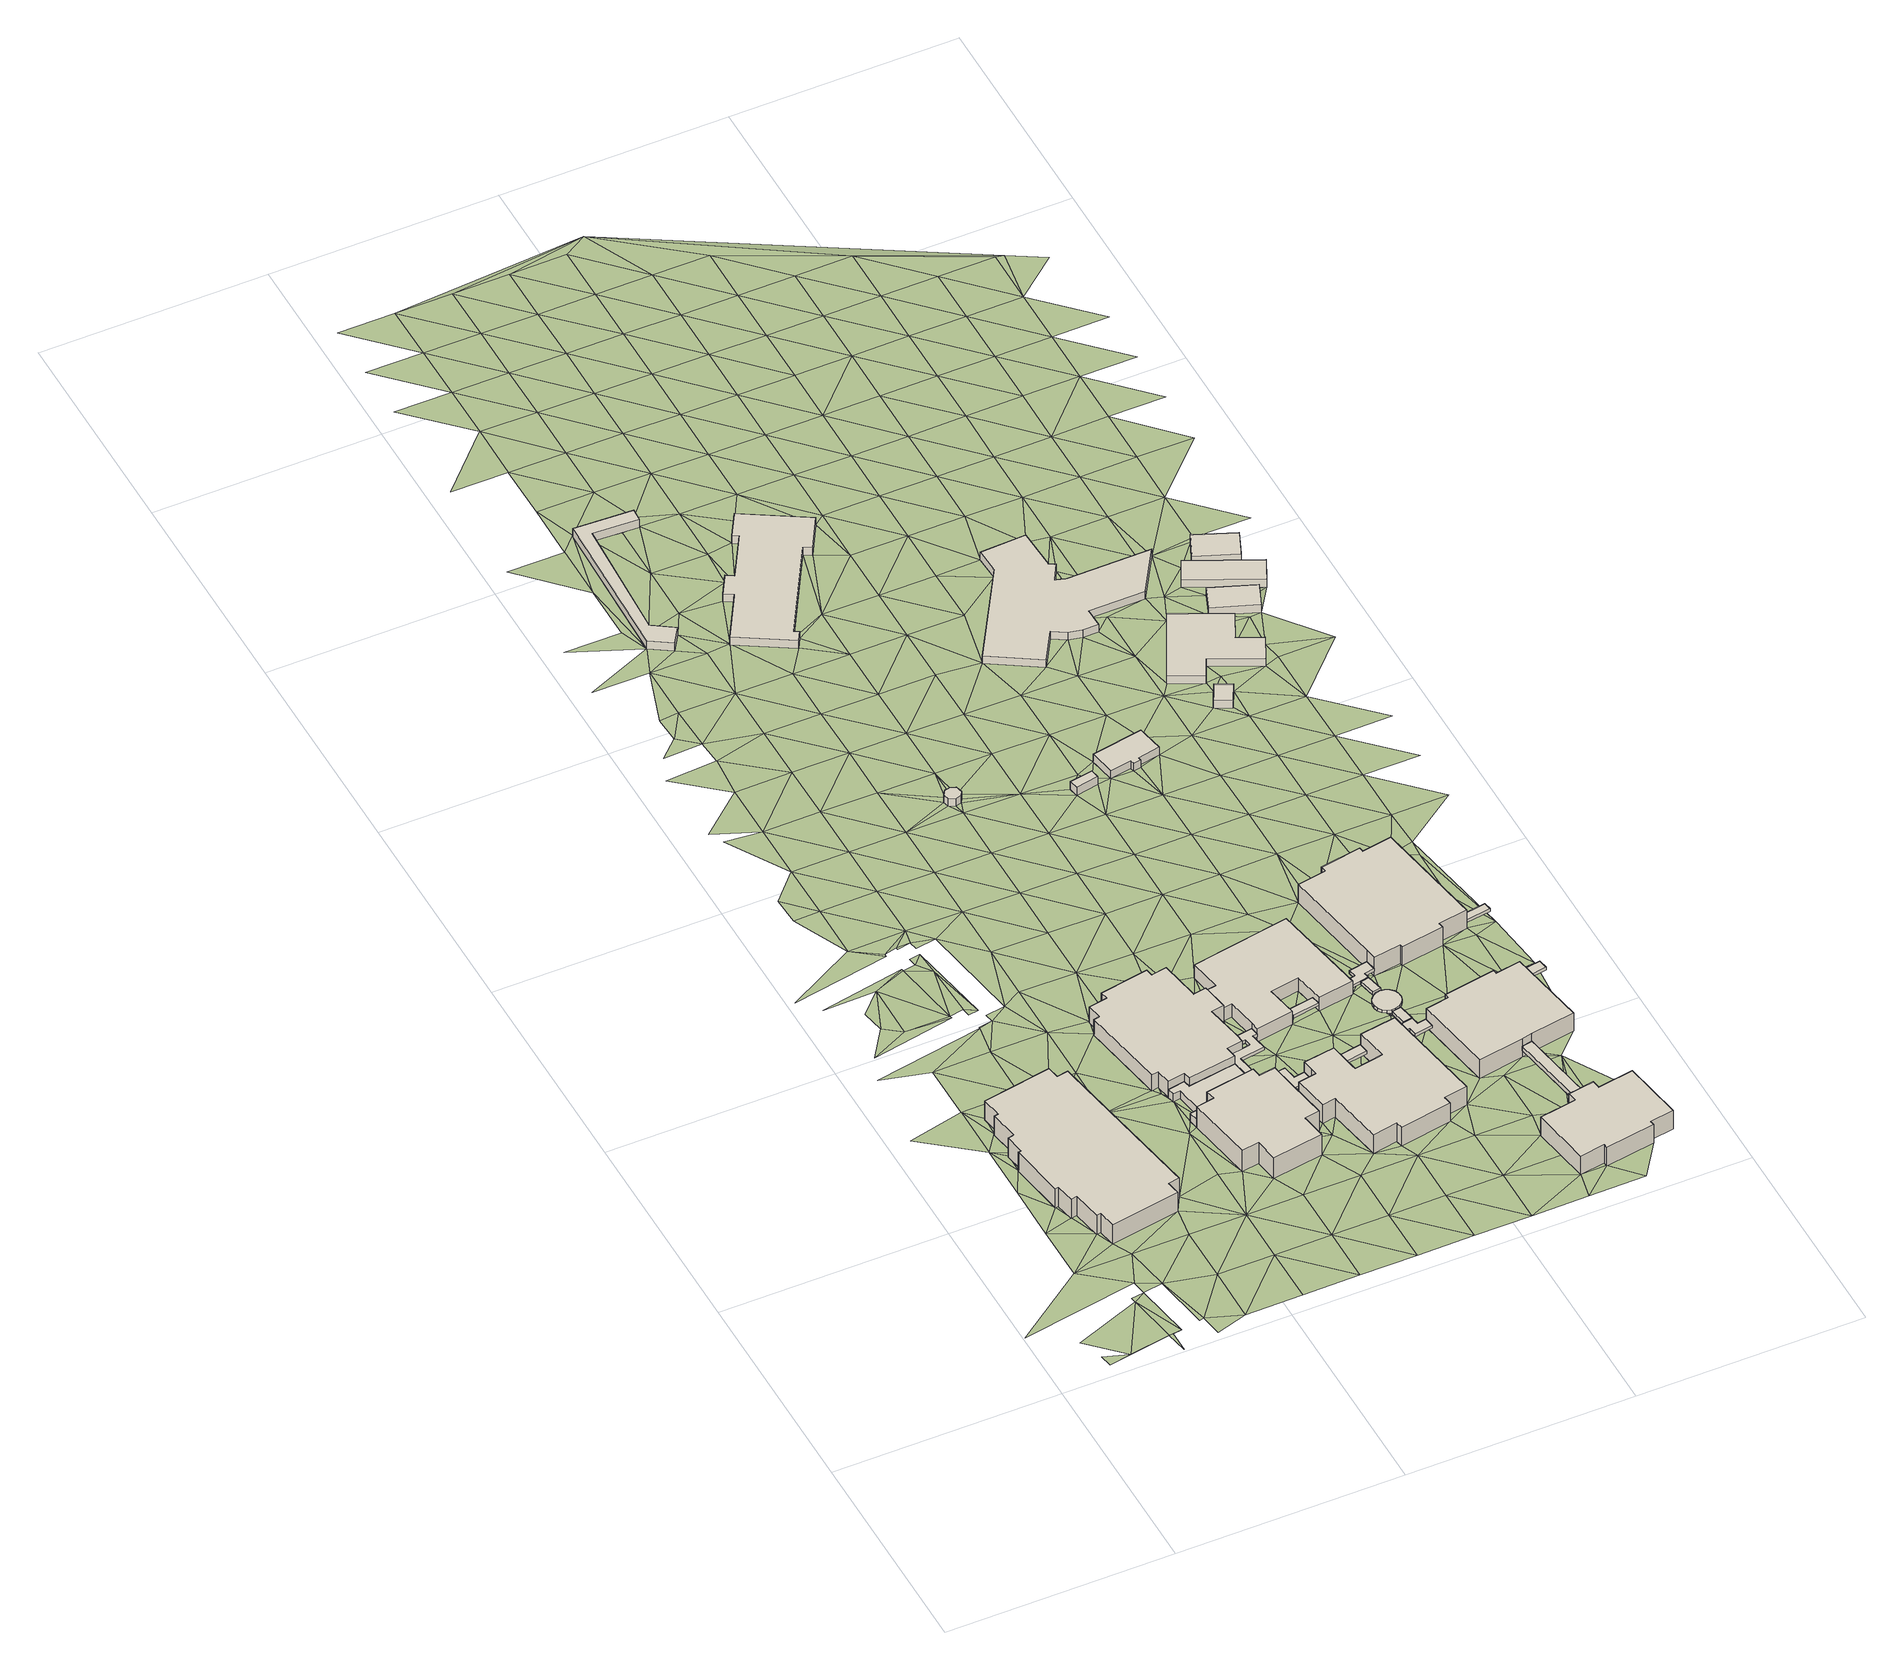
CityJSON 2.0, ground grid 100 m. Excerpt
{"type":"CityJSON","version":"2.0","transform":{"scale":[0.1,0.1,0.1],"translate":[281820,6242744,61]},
"CityObjects":{
"building1":{"type":"Building","attributes":{"osm_address":"Administration Bellville 7530 Cape Town","osm_building":"university","osm_building:levels":"3","plus_code":"4FRW3J9R+435","ground_height":62.25,"building_height":9.7,"roof_height":71.95},"geometry":[{"type":"Solid","lod":"1","boundaries":[[[[0,1,2,3]],[[1,4,5,2]],[[4,6,7,5]],[[6,8,9,7]],[[8,10,11,9]],[[10,12,13,11]],[[12,14,15,13]],[[14,16,17,15]],[[16,18,19,17]],[[18,20,21,19]],[[20,22,23,21]],[[22,24,25,23]],[[24,26,27,25]],[[26,28,29,27]],[[28,30,31,29]],[[30,32,33,31]],[[32,34,35,33]],[[34,36,37,35]],[[36,38,39,37]],[[38,0,3,39]],[[3,2,5,7,9,11,13,15,17,19,21,23,25,27,29,31,33,35,37,39]],[[38,36,34,32,30,28,26,24,22,20,18,16,14,12,10,8,6,4,1,0]]]]}]},
"building2":{"type":"Building","attributes":{"osm_address":"Auditorium Bellville 7530 Cape Town","osm_building":"university","osm_building:levels":"3.5","plus_code":"4FRW3J9R+39H","ground_height":62.15,"building_height":11.1,"roof_height":73.25},"geometry":[{"type":"Solid","lod":"1","boundaries":[[[[40,41,42,43,44,45,46,47]],[[41,48,49,50,51,52,44,43,42]],[[48,53,54,55,52,51,50,49]],[[53,56,57,58,55,54]],[[56,59,60,61,58,57]],[[59,62,63,61,60]],[[62,64,65,63]],[[64,66,67,65]],[[66,68,69,67]],[[68,70,71,69]],[[70,72,73,71]],[[72,74,75,76,77,73]],[[74,78,79,80,81,77,76,75]],[[78,40,47,46,45,81,80,79]],[[45,44,52,55,58,61,63,65,67,69,71,73,77,81]],[[78,74,72,70,68,66,64,62,59,56,53,48,41,40]]]]}]},
"building3":{"type":"Building","attributes":{"osm_building":"yes","osm_building:levels":"1","osm_layer":"1","plus_code":"4FRW3J9R+597","ground_height":62.31,"building_height":4.1,"roof_height":66.41},"geometry":[{"type":"Solid","lod":"1","boundaries":[[[[82,83,57,60]],[[83,84,54,57]],[[84,85,49,50,54]],[[85,86,87,88,50,49]],[[86,89,90,88,87]],[[89,91,92,90]],[[91,93,94,92]],[[93,95,96,94]],[[95,97,98,96]],[[97,99,100,98]],[[99,101,102,100]],[[101,82,60,102]],[[60,57,54,50,88,90,92,94,96,98,100,102]],[[101,99,97,95,93,91,89,86,85,84,83,82]]]]}]},
"building4":{"type":"Building","attributes":{"osm_address":"Major Sport Hall Bellville 7530 Cape Town","osm_building":"university","osm_building:levels":"2.5","osm_leisure":"sports_hall","osm_sport":"multi","plus_code":"4FRW3J9R+896","ground_height":62.44,"building_height":8.3,"roof_height":70.74},"geometry":[{"type":"Solid","lod":"1","boundaries":[[[[103,104,105,106,107]],[[104,108,109,105]],[[108,110,111,109]],[[110,112,113,111]],[[112,114,115,113]],[[114,116,117,115]],[[116,118,119,117]],[[118,120,121,119]],[[120,122,123,121]],[[122,124,125,123]],[[124,126,127,125]],[[126,128,94,129,127]],[[128,130,92,131,129,94]],[[130,132,90,133,131,92]],[[132,134,87,88,135,136,133,90]],[[134,137,138,139,140,136,135,88,87]],[[137,141,142,143,144,140,139,138]],[[141,145,146,147,148,144,143,142]],[[145,149,150,151,152,148,147,146]],[[149,153,154,152,151,150]],[[153,155,156,157,154]],[[155,103,107,106,157,156]],[[106,105,109,111,113,115,117,119,121,123,125,127,129,131,133,136,140,144,148,152,154,157]],[[155,153,149,145,141,137,134,132,130,128,126,124,122,120,118,116,114,112,110,108,104,103]]]]}]},
"building5":{"type":"Building","attributes":{"osm_address":"IT Centre Bellville 7530 Cape Town","osm_building":"roof","osm_building:levels":"1","osm_layer":"1","plus_code":"4FRW3J9R+5CG","ground_height":62.31,"bottom_roof_height":65.11,"roof_height":66.61},"geometry":[{"type":"Solid","lod":"1","boundaries":[[[[158,150,151,159,160]],[[150,146,147,151]],[[146,161,162,147]],[[161,163,164,162]],[[163,142,143,164]],[[142,138,139,143]],[[138,87,135,139]],[[87,49,51,135]],[[49,42,165,43,51]],[[42,47,46,43,165]],[[47,166,167,46]],[[166,168,169,167]],[[168,79,80,169]],[[79,75,76,80]],[[75,170,171,76]],[[170,172,173,171]],[[172,174,175,173]],[[174,176,177,175]],[[176,178,179,177]],[[178,180,181,179]],[[180,182,183,181]],[[182,184,185,183]],[[184,186,187,185]],[[186,158,160,159,187]],[[159,151,147,162,164,143,139,135,51,43,46,167,169,80,76,171,173,175,177,179,181,183,185,187]],[[186,184,182,180,178,176,174,172,170,75,79,168,166,47,42,49,87,138,142,163,161,146,150,158]]]]}]},
"building6":{"type":"Building","attributes":{"osm_building":"yes","osm_building:levels":"1","plus_code":"4FRW3JCR+F24","ground_height":62.58,"building_height":4.1,"roof_height":66.68},"geometry":[{"type":"Solid","lod":"1","boundaries":[[[[188,189,190,191]],[[189,192,193,190]],[[192,194,195,193]],[[194,196,197,195]],[[196,198,199,197]],[[198,200,201,199]],[[200,202,203,201]],[[202,188,191,203]],[[191,190,193,195,197,199,201,203]],[[202,200,198,196,194,192,189,188]]]]}]},
"building7":{"type":"Building","attributes":{"osm_building":"bandstand","osm_building:levels":"1","plus_code":"4FRW3J9R+V82","ground_height":62.95,"building_height":4.1,"roof_height":67.05},"geometry":[{"type":"Solid","lod":"1","boundaries":[[[[204,205,206,207]],[[205,208,209,206]],[[208,210,211,209]],[[210,212,213,211]],[[212,214,215,213]],[[214,216,217,215]],[[216,218,219,217]],[[218,204,207,219]],[[207,206,209,211,213,215,217,219]],[[218,216,214,212,210,208,205,204]]]]}]},
"building8":{"type":"Building","attributes":{"osm_address":"Student Centre Bellville Cape Town","osm_building":"university","osm_building:levels":"3","osm_building:part":"university","plus_code":"4FRW3J9R+3J6","ground_height":62.25,"building_height":9.7,"roof_height":71.95},"geometry":[{"type":"Solid","lod":"1","boundaries":[[[[220,221,222,223,171,170]],[[221,224,225,222]],[[224,226,227,225]],[[226,228,229,227]],[[228,230,231,229]],[[230,232,233,231]],[[232,234,235,233]],[[234,236,237,235]],[[236,238,239,237]],[[238,240,241,239]],[[240,242,243,241]],[[242,244,245,243]],[[244,246,247,245]],[[246,248,249,247]],[[248,250,251,249]],[[250,252,172,173,253,251]],[[252,220,170,171,223,253,173,172]],[[223,222,225,227,229,231,233,235,237,239,241,243,245,247,249,251,253]],[[252,250,248,246,244,242,240,238,236,234,232,230,228,226,224,221,220]]]]}]},
"building9":{"type":"Building","attributes":{"osm_building":"roof","osm_building:levels":"1","osm_layer":"1","plus_code":"4FRW3J9R+4JJ","ground_height":62.25,"bottom_roof_height":65.05,"roof_height":66.55},"geometry":[{"type":"Solid","lod":"1","boundaries":[[[[254,255,256,257]],[[255,258,259,256]],[[258,260,261,259]],[[260,254,257,261]],[[257,256,259,261]],[[260,258,255,254]]]]}]},
"building10":{"type":"Building","attributes":{"osm_address":"Bellville Cape Town","osm_building":"roof","osm_building:levels":"1","osm_layer":"1","plus_code":"4FRW3J9R+7H4","ground_height":62.51,"bottom_roof_height":65.31,"roof_height":66.81},"geometry":[{"type":"Solid","lod":"1","boundaries":[[[[262,263,264,265]],[[263,266,267,264]],[[266,268,269,267]],[[268,262,265,269]],[[265,264,267,269]],[[268,266,263,262]]]]}]},
"building11":{"type":"Building","attributes":{"osm_address":"Minor Sport Hall Bellville 7530 Cape Town","osm_building":"university","osm_building:levels":"2","osm_leisure":"sports_hall","osm_sport":"multi","plus_code":"4FRW3J9R+8H7","ground_height":62.51,"building_height":6.9,"roof_height":69.41},"geometry":[{"type":"Solid","lod":"1","boundaries":[[[[270,271,272,273]],[[271,274,275,276,277,272]],[[274,278,279,280,281,277,276,275]],[[278,282,283,281,280,279]],[[282,284,285,283]],[[284,286,287,285]],[[286,288,289,287]],[[288,290,291,289]],[[290,103,107,291]],[[103,155,156,107]],[[155,292,293,156]],[[292,294,295,293]],[[294,270,273,295]],[[273,272,277,281,283,285,287,289,291,107,156,293,295]],[[294,292,155,103,290,288,286,284,282,278,274,271,270]]]]}]},
"building12":{"type":"Building","attributes":{"osm_address":"Maintenance Bellville 7530 Cape Town","osm_building":"yes","osm_building:levels":"1","plus_code":"4FRW3JCR+97M","ground_height":62.21,"building_height":4.1,"roof_height":66.31},"geometry":[{"type":"Solid","lod":"1","boundaries":[[[[296,297,298,299]],[[297,300,301,298]],[[300,302,303,301]],[[302,304,305,303]],[[304,306,307,305]],[[306,308,309,307]],[[308,310,311,309]],[[310,312,313,311]],[[312,314,315,313]],[[314,316,317,315]],[[316,318,319,317]],[[318,320,321,319]],[[320,322,323,321]],[[322,296,299,323]],[[299,298,301,303,305,307,309,311,313,315,317,319,321,323]],[[322,320,318,316,314,312,310,308,306,304,302,300,297,296]]]]}]},
"building13":{"type":"Building","attributes":{"osm_building":"roof","osm_building:levels":"1","osm_layer":"1","plus_code":"4FRW3J9R+4PW","ground_height":62.48,"bottom_roof_height":65.28,"roof_height":66.78},"geometry":[{"type":"Solid","lod":"1","boundaries":[[[[324,325,326,327]],[[325,328,329,326]],[[328,330,331,329]],[[330,332,333,331]],[[332,334,335,333]],[[334,336,337,335]],[[336,338,339,337]],[[338,324,327,339]],[[327,326,329,331,333,335,337,339]],[[338,336,334,332,330,328,325,324]]]]}]},
"building14":{"type":"Building","attributes":{"osm_address":"Bellville 7530 Cape Town","osm_amenity":"toilets","osm_building":"public","osm_building:levels":"1","plus_code":"4FRW3J9R+RG3","ground_height":62.55,"building_height":4.1,"roof_height":66.65},"geometry":[{"type":"Solid","lod":"1","boundaries":[[[[340,341,342,343]],[[341,344,345,342]],[[344,346,347,345]],[[346,340,343,347]],[[343,342,345,347]],[[346,344,341,340]]]]}]},
"building15":{"type":"Building","attributes":{"osm_address":"Library Bellville 7530 Cape Town","osm_building":"roof","osm_building:levels":"1","osm_layer":"1","plus_code":"4FRW3J9R+5PG","ground_height":62.52,"bottom_roof_height":65.32,"roof_height":66.82},"geometry":[{"type":"Solid","lod":"1","boundaries":[[[[348,349,350,351]],[[349,352,353,350]],[[352,354,355,353]],[[354,348,351,355]],[[351,350,353,355]],[[354,352,349,348]]]]}]},
"building16":{"type":"Building","attributes":{"osm_building":"roof","osm_building:levels":"1","osm_historic":"memorial","osm_layer":"1","osm_memorial":"memorial","osm_name":"Dome of Remembrance","osm_note":"annual ceremony for those students and staff that have passed on.","plus_code":"4FRW3J9R+6P3","ground_height":62.52,"bottom_roof_height":65.32,"roof_height":66.82},"geometry":[{"type":"Solid","lod":"1","boundaries":[[[[356,357,358,359]],[[357,360,361,358]],[[360,362,363,361]],[[362,364,365,363]],[[364,366,367,365]],[[366,368,369,367]],[[368,370,371,369]],[[370,372,373,371]],[[372,374,375,373]],[[374,376,377,375]],[[376,378,379,377]],[[378,380,381,379]],[[380,382,383,381]],[[382,384,385,383]],[[384,386,387,385]],[[386,388,389,387]],[[388,390,391,389]],[[390,392,393,391]],[[392,356,359,393]],[[359,358,361,363,365,367,369,371,373,375,377,379,381,383,385,387,389,391,393]],[[392,390,388,386,384,382,380,378,376,374,372,370,368,366,364,362,360,357,356]]]]}]},
"building17":{"type":"Building","attributes":{"osm_address":"Library Bellville 7530 Cape Town","osm_building":"roof","osm_building:levels":"1","osm_layer":"1","plus_code":"4FRW3J9R+6PV","ground_height":62.75,"bottom_roof_height":65.55,"roof_height":67.05},"geometry":[{"type":"Solid","lod":"1","boundaries":[[[[394,395,396,397]],[[395,398,399,396]],[[398,400,401,399]],[[400,394,397,401]],[[397,396,399,401]],[[400,398,395,394]]]]}]},
"building18":{"type":"Building","attributes":{"osm_building":"roof","osm_building:levels":"1","osm_layer":"1","plus_code":"4FRW3J9R+7PF","ground_height":62.75,"bottom_roof_height":65.55,"roof_height":67.05},"geometry":[{"type":"Solid","lod":"1","boundaries":[[[[402,403,404,405]],[[403,406,407,404]],[[406,408,409,407]],[[408,410,411,409]],[[410,412,413,411]],[[412,414,415,413]],[[414,416,417,415]],[[416,402,405,417]],[[405,404,407,409,411,413,415,417]],[[416,414,412,410,408,406,403,402]]]]}]},
"building19":{"type":"Building","attributes":{"osm_address":"Post Graduate Study and Student Services Bellville 7530 Cape Town","osm_building":"university","osm_building:levels":"3","plus_code":"4FRW3J8R+RWR","ground_height":62.61,"building_height":9.7,"roof_height":72.31},"geometry":[{"type":"Solid","lod":"1","boundaries":[[[[418,419,420,421,422,423]],[[419,424,425,420]],[[424,426,427,425]],[[426,428,429,427]],[[428,430,431,429]],[[430,432,433,431]],[[432,434,435,433]],[[434,436,437,435]],[[436,438,439,437]],[[438,440,441,439]],[[440,442,443,441]],[[442,444,445,443]],[[444,446,447,448,449,445]],[[446,418,423,422,421,449,448,447]],[[421,420,425,427,429,431,433,435,437,439,441,443,445,449]],[[446,444,442,440,438,436,434,432,430,428,426,424,419,418]]]]}]},
"building20":{"type":"Building","attributes":{"osm_building":"bridge","osm_building:levels":"2","osm_building:min_level":"1","osm_layer":"1","osm_min_height":"3.3","plus_code":"4FRW3J8R+XV9","ground_height":62.81,"bottom_bridge_height":66.11,"building_height":5.6,"roof_height":68.41},"geometry":[{"type":"Solid","lod":"1","boundaries":[[[[423,447,448,422]],[[447,450,451,448]],[[450,452,453,451]],[[452,423,422,453]],[[422,448,451,453]],[[452,450,447,423]]]]}]},
"building21":{"type":"Building","attributes":{"osm_address":"Bellville 7530 Cape Town","osm_building":"yes","osm_building:levels":"1","plus_code":"4FRW3J9R+RJC","ground_height":62.49,"building_height":4.1,"roof_height":66.59},"geometry":[{"type":"Solid","lod":"1","boundaries":[[[[454,455,456,457]],[[455,458,459,456]],[[458,460,461,459]],[[460,462,463,461]],[[462,464,465,463]],[[464,466,467,465]],[[466,468,469,467]],[[468,454,457,469]],[[457,456,459,461,463,465,467,469]],[[468,466,464,462,460,458,455,454]]]]}]},
"building22":{"type":"Building","attributes":{"osm_address":"Library Bellville 7530 Cape Town","osm_building":"university","osm_building:levels":"3","plus_code":"4FRW3J9R+3VV","ground_height":62.68,"building_height":9.7,"roof_height":72.38},"geometry":[{"type":"Solid","lod":"1","boundaries":[[[[470,471,472,473,451,450]],[[471,474,475,472]],[[474,476,477,475]],[[476,478,479,477]],[[478,480,481,479]],[[480,482,483,481]],[[482,484,485,483]],[[484,486,487,485]],[[486,488,452,453,489,487]],[[488,470,450,451,473,489,453,452]],[[473,472,475,477,479,481,483,485,487,489]],[[488,486,484,482,480,478,476,474,471,470]]]]}]},
"building23":{"type":"Building","attributes":{"osm_address":"Construction Engineering Bellville 7530 Cape Town","osm_building":"university","osm_building:levels":"3","plus_code":"4FRW3J9R+9RF","ground_height":63.15,"building_height":9.7,"roof_height":72.85},"geometry":[{"type":"Solid","lod":"1","boundaries":[[[[490,491,492,493]],[[491,494,495,492]],[[494,496,497,495]],[[496,498,499,497]],[[498,500,501,499]],[[500,502,503,501]],[[502,504,505,503]],[[504,506,507,505]],[[506,508,509,507]],[[508,510,511,509]],[[510,512,513,511]],[[512,514,515,513]],[[514,490,493,515]],[[493,492,495,497,499,501,503,505,507,509,511,513,515]],[[514,512,510,508,506,504,502,500,498,496,494,491,490]]]]}]},
"building24":{"type":"Building","attributes":{"osm_address":"Library Bellville 7530 Cape Town","osm_building":"roof","osm_building:levels":"1","osm_layer":"1","plus_code":"4FRW3J9R+5X7","ground_height":62.9,"bottom_roof_height":65.7,"roof_height":67.2},"geometry":[{"type":"Solid","lod":"1","boundaries":[[[[516,517,518,519]],[[517,520,521,518]],[[520,522,523,521]],[[522,516,519,523]],[[519,518,521,523]],[[522,520,517,516]]]]}]},
"building25":{"type":"Building","attributes":{"osm_building":"roof","osm_building:levels":"1","osm_layer":"1","plus_code":"4FRW3J9R+8X2","ground_height":63.13,"bottom_roof_height":65.93,"roof_height":67.43},"geometry":[{"type":"Solid","lod":"1","boundaries":[[[[524,525,526,527]],[[525,528,529,526]],[[528,530,531,529]],[[530,524,527,531]],[[527,526,529,531]],[[530,528,525,524]]]]}]},
"building26":{"type":"Building","attributes":{"osm_address":"South African Renewable Energy Technology Centre (SARETEC) Bellville 7530 Cape Town","osm_building":"university","osm_building:levels":"1","osm_website":"https://www.saretec.org.za/","plus_code":"4FRW3JCR+4MQ","ground_height":61.95,"building_height":4.1,"roof_height":66.05},"geometry":[{"type":"Solid","lod":"1","boundaries":[[[[532,533,534,535]],[[533,536,537,534]],[[536,538,539,537]],[[538,540,541,539]],[[540,542,543,541]],[[542,544,545,543]],[[544,546,547,545]],[[546,548,549,547]],[[548,550,551,549]],[[550,552,553,551]],[[552,554,555,553]],[[554,556,557,555]],[[556,558,559,557]],[[558,560,561,559]],[[560,562,563,561]],[[562,532,535,563]],[[535,534,537,539,541,543,545,547,549,551,553,555,557,559,561,563]],[[562,560,558,556,554,552,550,548,546,544,542,540,538,536,533,532]]]]}]},
"building27":{"type":"Building","attributes":{"osm_building":"garage","osm_building:levels":"1","plus_code":"4FRW3J9R+VR7","ground_height":62.35,"building_height":4.1,"roof_height":66.45},"geometry":[{"type":"Solid","lod":"1","boundaries":[[[[564,565,566,567]],[[565,568,569,566]],[[568,570,571,569]],[[570,564,567,571]],[[567,566,569,571]],[[570,568,565,564]]]]}]},
"building28":{"type":"Building","attributes":{"osm_address":"Bellville 7530 Cape Town","osm_building":"greenhouse","osm_building:levels":"1","plus_code":"4FRW3J9R+XVJ","ground_height":62.22,"building_height":4.1,"roof_height":66.32},"geometry":[{"type":"Solid","lod":"1","boundaries":[[[[572,573,574,575]],[[573,576,577,574]],[[576,578,579,577]],[[578,580,581,579]],[[580,582,583,581]],[[582,584,585,583]],[[584,586,587,585]],[[586,572,575,587]],[[575,574,577,579,581,583,585,587]],[[586,584,582,580,578,576,573,572]]]]}]},
"building29":{"type":"Building","attributes":{"osm_address":"Bellville 7530 Cape Town","osm_building":"greenhouse","osm_building:levels":"1","plus_code":"4FRW3JCR+2WQ","ground_height":62.2,"building_height":4.1,"roof_height":66.3},"geometry":[{"type":"Solid","lod":"1","boundaries":[[[[588,589,590,591]],[[589,592,593,590]],[[592,594,595,593]],[[594,588,591,595]],[[591,590,593,595]],[[594,592,589,588]]]]}]},
"building30":{"type":"Building","attributes":{"osm_address":"Bellville 7530 Cape Town","osm_building":"greenhouse","osm_building:levels":"1","plus_code":"4FRW3JCR+3XJ","ground_height":62.15,"building_height":4.1,"roof_height":66.25},"geometry":[{"type":"Solid","lod":"1","boundaries":[[[[596,597,598,599]],[[597,600,601,598]],[[600,602,603,601]],[[602,596,599,603]],[[599,598,601,603]],[[602,600,597,596]]]]}]},
"building31":{"type":"Building","attributes":{"osm_address":"Bellville 7530 Cape Town","osm_building":"greenhouse","osm_building:levels":"1","plus_code":"4FRW3JCR+4XP","ground_height":62.24,"building_height":4.1,"roof_height":66.34},"geometry":[{"type":"Solid","lod":"1","boundaries":[[[[604,605,606,607]],[[605,608,609,606]],[[608,610,611,609]],[[610,604,607,611]],[[607,606,609,611]],[[610,608,605,604]]]]}]},
"terrain1":{"type":"TINRelief","geometry":[{"type":"CompositeSurface","lod":"1","boundaries":[[[612,613,614]],[[615,612,614]],[[616,612,617]],[[618,619,620]],[[617,612,615]],[[621,622,615]],[[615,622,623]],[[623,617,615]],[[624,617,625]],[[626,618,627]],[[617,623,625]],[[620,628,618]],[[626,629,630]],[[36,627,618]],[[618,628,36]],[[626,631,629]],[[632,620,633]],[[631,626,627]],[[634,635,636]],[[637,630,629]],[[632,628,620]],[[637,635,630]],[[638,639,632]],[[631,640,629]],[[627,641,631]],[[627,36,642]],[[643,635,637]],[[639,644,645]],[[637,646,643]],[[635,643,647]],[[635,647,648]],[[635,648,636]],[[632,639,649]],[[648,650,636]],[[628,632,651]],[[645,649,639]],[[648,652,650]],[[36,628,653]],[[654,655,656]],[[649,651,632]],[[636,650,657]],[[657,658,636]],[[658,659,660]],[[653,628,651]],[[661,656,662]],[[654,663,655]],[[662,656,655]],[[649,645,664]],[[662,665,666]],[[667,668,669]],[[670,658,657]],[[650,671,657]],[[664,645,672]],[[673,662,655]],[[674,651,649]],[[658,670,659]],[[673,655,663]],[[675,676,653]],[[651,674,653]],[[677,678,679]],[[677,679,667]],[[670,657,671]],[[649,664,674]],[[680,662,673]],[[662,680,665]],[[653,674,675]],[[667,669,681]],[[677,682,678]],[[683,684,671]],[[684,675,685]],[[686,659,670]],[[687,680,673]],[[672,688,664]],[[677,667,689]],[[659,686,690]],[[691,687,673]],[[667,681,689]],[[671,692,670]],[[693,691,694]],[[695,671,684]],[[696,675,674]],[[680,687,697]],[[695,684,685]],[[685,675,698]],[[687,691,693]],[[682,699,700]],[[686,670,692]],[[697,701,702]],[[681,703,689]],[[697,687,701]],[[704,703,705]],[[687,693,701]],[[696,698,675]],[[692,671,695]],[[664,706,674]],[[707,682,677]],[[708,709,686]],[[710,711,699]],[[689,703,704]],[[706,664,688]],[[689,707,677]],[[686,692,708]],[[674,62,696]],[[695,685,712]],[[713,704,714]],[[682,715,699]],[[704,713,689]],[[716,685,698]],[[710,717,718]],[[698,696,62]],[[719,62,674]],[[720,712,685]],[[706,721,674]],[[708,692,722]],[[720,685,716]],[[715,682,707]],[[692,695,723]],[[674,721,719]],[[698,62,82]],[[724,725,726]],[[695,712,723]],[[708,727,713]],[[101,698,82]],[[708,722,727]],[[716,698,101]],[[689,713,728]],[[706,688,729]],[[722,692,730]],[[719,731,62]],[[728,707,689]],[[699,732,710]],[[733,699,715]],[[734,712,720]],[[723,730,692]],[[99,716,101]],[[720,716,735]],[[734,720,735]],[[736,737,724]],[[99,738,716]],[[724,726,736]],[[732,717,710]],[[727,728,713]],[[732,699,733]],[[730,723,739]],[[740,715,707]],[[737,736,741]],[[706,742,721]],[[722,743,727]],[[719,721,744]],[[729,745,706]],[[730,743,722]],[[707,728,740]],[[746,726,717]],[[747,748,741]],[[749,750,730]],[[751,730,750]],[[733,715,752]],[[706,745,742]],[[717,732,746]],[[736,726,753]],[[747,754,755]],[[743,730,751]],[[750,749,751]],[[728,727,756]],[[752,715,740]],[[721,742,744]],[[741,736,753]],[[743,756,727]],[[726,746,753]],[[757,745,729]],[[758,740,728]],[[733,759,732]],[[747,741,760]],[[752,761,733]],[[762,754,747]],[[743,751,763]],[[756,758,728]],[[764,765,762]],[[766,744,767]],[[732,759,746]],[[741,768,760]],[[759,733,761]],[[768,741,753]],[[230,744,742]],[[769,766,767]],[[752,740,770]],[[85,771,772]],[[773,85,772]],[[767,744,230]],[[742,745,774]],[[762,747,775]],[[757,776,745]],[[773,141,777]],[[758,770,740]],[[767,778,769]],[[769,779,780]],[[781,756,743]],[[778,779,769]],[[753,746,782]],[[743,763,783]],[[760,768,196]],[[780,784,785]],[[208,761,752]],[[778,767,786]],[[775,764,762]],[[780,779,784]],[[745,776,774]],[[773,772,787]],[[788,196,789]],[[230,786,767]],[[759,782,746]],[[230,742,774]],[[141,773,787]],[[790,772,785]],[[756,781,758]],[[791,763,792]],[[768,753,793]],[[743,783,781]],[[770,794,752]],[[785,784,790]],[[784,779,795]],[[796,141,270]],[[270,797,796]],[[752,210,208]],[[768,793,196]],[[798,799,797]],[[764,775,800]],[[752,794,210]],[[783,763,791]],[[801,788,789]],[[772,790,787]],[[802,784,795]],[[803,788,801]],[[793,789,196]],[[759,761,804]],[[790,784,802]],[[805,798,797]],[[787,270,141]],[[761,208,205]],[[797,270,805]],[[782,806,753]],[[753,806,793]],[[807,808,809]],[[810,230,811]],[[230,774,811]],[[812,776,757]],[[813,770,758]],[[814,815,791]],[[205,804,761]],[[814,816,815]],[[805,817,798]],[[813,758,781]],[[210,794,212]],[[816,818,815]],[[782,759,819]],[[787,790,820]],[[212,794,214]],[[821,800,775]],[[793,822,789]],[[783,791,823]],[[824,270,787]],[[825,774,776]],[[826,794,770]],[[821,809,800]],[[801,827,803]],[[804,205,204]],[[804,819,759]],[[828,829,807]],[[204,218,804]],[[823,791,815]],[[812,825,776]],[[801,789,830]],[[813,826,770]],[[806,831,793]],[[832,811,774]],[[781,783,833]],[[834,806,782]],[[835,803,827]],[[793,836,822]],[[794,837,214]],[[820,838,787]],[[822,830,789]],[[827,801,835]],[[821,775,839]],[[840,820,841]],[[809,842,807]],[[216,214,837]],[[787,838,824]],[[819,834,782]],[[218,216,837]],[[843,828,844]],[[833,813,781]],[[774,825,845]],[[783,823,833]],[[826,837,794]],[[821,842,809]],[[841,846,840]],[[804,218,847]],[[845,832,774]],[[801,848,835]],[[840,849,820]],[[801,830,848]],[[831,806,850]],[[819,804,847]],[[851,828,807]],[[820,849,838]],[[834,850,806]],[[852,844,853]],[[824,854,855]],[[840,846,849]],[[813,856,826]],[[847,218,837]],[[838,857,824]],[[851,807,842]],[[812,428,825]],[[850,858,831]],[[854,824,857]],[[813,833,856]],[[823,815,859]],[[860,839,835]],[[830,861,848]],[[844,828,862]],[[863,858,864]],[[821,839,865]],[[860,835,848]],[[866,832,867]],[[845,867,832]],[[346,837,826]],[[428,812,868]],[[834,819,869]],[[842,821,865]],[[870,845,825]],[[871,838,849]],[[847,872,819]],[[862,828,851]],[[850,864,858]],[[861,873,848]],[[823,874,833]],[[856,875,826]],[[876,857,838]],[[865,839,860]],[[877,825,428]],[[878,853,844]],[[346,826,875]],[[848,873,860]],[[819,872,869]],[[825,877,870]],[[873,861,879]],[[880,850,834]],[[837,346,344]],[[851,842,881]],[[845,882,867]],[[838,871,883]],[[878,844,862]],[[863,864,884]],[[838,883,876]],[[874,823,859]],[[885,856,833]],[[886,871,867]],[[837,887,847]],[[837,344,888]],[[865,881,842]],[[845,870,882]],[[850,880,864]],[[886,867,889]],[[860,873,890]],[[885,833,874]],[[834,869,880]],[[428,870,877]],[[868,891,428]],[[887,872,847]],[[851,892,862]],[[837,888,887]],[[484,871,886]],[[893,853,878]],[[340,346,875]],[[856,894,875]],[[895,865,860]],[[889,867,896]],[[881,892,851]],[[896,867,882]],[[883,871,484]],[[886,889,484]],[[890,895,860]],[[897,428,891]],[[888,344,341]],[[868,898,891]],[[894,856,885]],[[859,876,899]],[[491,876,883]],[[900,884,864]],[[340,875,455]],[[878,862,901]],[[902,869,872]],[[864,880,903]],[[904,882,870]],[[491,899,876]],[[874,859,905]],[[906,881,865]],[[885,874,905]],[[872,887,907]],[[454,888,341]],[[490,859,899]],[[340,455,341]],[[892,901,862]],[[883,484,908]],[[864,909,900]],[[887,888,454]],[[910,904,870]],[[875,911,455]],[[904,896,882]],[[869,902,880]],[[875,894,911]],[[864,903,909]],[[895,906,865]],[[455,454,341]],[[899,491,490]],[[872,907,902]],[[490,905,859]],[[883,912,491]],[[896,913,889]],[[893,878,914]],[[895,890,322]],[[484,915,908]],[[916,892,881]],[[917,883,908]],[[901,914,878]],[[918,891,898]],[[885,919,894]],[[912,883,917]],[[906,916,881]],[[460,455,911]],[[905,919,885]],[[455,460,458]],[[920,903,880]],[[491,912,921]],[[887,454,922]],[[900,909,322]],[[904,923,896]],[[920,880,902]],[[924,853,893]],[[922,907,887]],[[901,892,925]],[[911,462,460]],[[914,926,893]],[[896,923,913]],[[904,927,923]],[[928,895,322]],[[929,927,930]],[[905,931,919]],[[894,932,911]],[[931,905,933]],[[906,895,934]],[[935,902,907]],[[916,925,892]],[[929,930,936]],[[909,928,322]],[[911,466,462]],[[894,919,932]],[[923,927,929]],[[928,934,895]],[[919,931,937]],[[917,908,938]],[[937,931,933]],[[468,922,454]],[[466,464,462]],[[923,939,913]],[[909,903,940]],[[941,914,901]],[[920,942,903]],[[917,943,912]],[[916,906,944]],[[945,907,922]],[[946,936,947]],[[925,941,901]],[[945,935,907]],[[929,936,946]],[[911,948,466]],[[909,940,928]],[[911,932,948]],[[903,942,940]],[[906,934,944]],[[946,923,929]],[[920,902,533]],[[949,926,914]],[[943,917,938]],[[939,923,950]],[[924,893,926]],[[937,951,919]],[[925,916,952]],[[941,949,914]],[[951,932,919]],[[953,934,928]],[[468,466,954]],[[952,916,944]],[[942,920,533]],[[922,468,955]],[[956,957,938]],[[954,466,948]],[[928,940,953]],[[958,935,945]],[[943,938,957]],[[959,951,937]],[[955,945,922]],[[925,960,941]],[[961,935,958]],[[949,962,926]],[[956,963,957]],[[964,943,965]],[[948,932,966]],[[944,934,967]],[[532,940,942]],[[960,925,952]],[[954,955,468]],[[943,957,968]],[[951,966,932]],[[934,953,967]],[[945,969,958]],[[532,942,533]],[[968,965,943]],[[949,941,970]],[[962,924,926]],[[971,959,972]],[[950,973,963]],[[957,963,973]],[[954,948,974]],[[975,952,944]],[[971,951,959]],[[969,945,976]],[[976,945,955]],[[957,973,968]],[[970,941,960]],[[940,977,953]],[[974,948,966]],[[944,967,975]],[[977,940,532]],[[954,978,955]],[[968,979,965]],[[962,949,980]],[[971,965,981]],[[973,979,968]],[[965,979,981]],[[982,960,952]],[[969,976,983]],[[984,976,955]],[[949,970,980]],[[985,966,951]],[[967,953,986]],[[951,971,985]],[[987,954,974]],[[954,987,978]],[[971,981,988]],[[975,982,952]],[[962,980,924]],[[955,989,984]],[[979,988,981]],[[565,955,978]],[[986,953,977]],[[976,990,983]],[[991,983,990]],[[971,988,992]],[[977,532,562]],[[970,960,993]],[[565,989,955]],[[992,988,979]],[[971,992,985]],[[994,974,966]],[[967,995,975]],[[982,993,960]],[[996,978,987]],[[976,984,573]],[[997,998,999]],[[966,985,994]],[[967,986,995]],[[990,976,573]],[[999,1000,997]],[[996,987,564]],[[1001,980,970]],[[991,990,1002]],[[989,565,1003]],[[987,974,1004]],[[1005,997,1006]],[[564,1003,565]],[[993,1001,970]],[[924,980,1007]],[[1005,1006,562]],[[1008,989,1003]],[[977,1009,986]],[[997,1000,1006]],[[977,562,1009]],[[982,975,1010]],[[1004,974,994]],[[975,995,1011]],[[990,573,1002]],[[985,992,1012]],[[987,1013,564]],[[982,1010,993]],[[562,1006,1009]],[[975,1011,1010]],[[1001,1007,980]],[[1014,1003,564]],[[999,1015,1000]],[[985,1012,994]],[[1003,1014,1008]],[[995,986,1016]],[[1004,1013,987]],[[1000,1017,1006]],[[1009,1016,986]],[[1002,573,1018]],[[1013,1014,564]],[[1019,1001,993]],[[994,1020,1004]],[[995,1021,1011]],[[1018,573,1022]],[[1019,993,1010]],[[1023,1009,1006]],[[1000,1015,1017]],[[995,1016,1021]],[[1015,1002,1018]],[[573,572,1022]],[[1024,1007,1001]],[[1023,1006,1017]],[[1007,1025,924]],[[1026,1014,1013]],[[1027,1013,1004]],[[1011,1028,1010]],[[588,1018,1022]],[[1019,1024,1001]],[[1029,1018,588]],[[1014,1026,1030]],[[1016,1009,1031]],[[1032,1018,1029]],[[1011,1021,1028]],[[1018,1032,1015]],[[1033,586,1030]],[[572,586,1033]],[[1022,572,1033]],[[1031,1009,1023]],[[1015,1023,1017]],[[1010,1034,1019]],[[1035,1022,1033]],[[1036,1026,1013]],[[1037,1021,1016]],[[1034,1010,1028]],[[1035,1033,1030]],[[1036,1030,1026]],[[600,1029,588]],[[1037,1016,1031]],[[1015,1032,1038]],[[1024,1025,1007]],[[1039,1024,1019]],[[605,1038,1032]],[[1023,1015,1040]],[[1035,1030,1036]],[[1028,1021,1041]],[[1019,1034,1039]],[[1015,1038,1042]],[[1032,608,605]],[[1040,1031,1023]],[[588,1043,600]],[[1041,1021,1037]],[[1015,1042,1040]],[[600,1043,1035]],[[1044,1034,1028]],[[1024,1039,1025]],[[602,608,1032]],[[1045,1037,1031]],[[1025,1046,924]],[[1044,1028,1041]],[[1038,610,1042]],[[1040,1045,1031]],[[1039,1034,1047]],[[1047,1034,1044]],[[1048,1040,1042]],[[1041,1037,1049]],[[1045,1050,1037]],[[1051,1025,1039]],[[1041,1049,1044]],[[1037,1050,1049]],[[1051,1039,1047]],[[1052,1045,1040]],[[1053,1047,1044]],[[1045,1052,1050]],[[1053,1044,1049]],[[1051,1054,1025]],[[1055,1051,1047]],[[1050,1056,1049]],[[1053,1055,1047]],[[1054,1046,1025]],[[1049,1057,1053]],[[1055,1054,1051]],[[1053,1058,1055]],[[1055,1046,1054]],[[1046,1055,1059]]]}]}
},
"vertices":[
[845,772,7],[895,781,7],[895,781,110],[845,772,110],[770,1512,7],[770,1512,110],[721,1504,7],[721,1504,110],[711,1558,7],[711,1558,110],[407,1505,7],[407,1505,110],[422,1416,7],[422,1416,110],[402,1413,7],[402,1413,110],[424,1284,7],[424,1284,110],[397,1278,7],[397,1278,110],[411,1191,7],[411,1191,110],[397,1189,7],[397,1189,110],[436,941,7],[436,941,110],[449,943,7],[449,943,110],[464,860,7],[464,860,110],[491,865,7],[491,865,110],[513,735,7],[513,735,110],[533,738,7],[533,738,110],[547,660,7],[547,660,110],[855,713,7],[855,713,110],
[1498,1162,9],[1425,1151,9],[1425,1151,41],[1425,1151,56],[1425,1151,122],[1498,1162,122],[1498,1162,56],[1498,1162,41],[1418,1193,9],[1418,1193,41],[1418,1193,54],[1418,1193,56],[1418,1193,122],[1200,1157,9],[1200,1157,54],[1200,1157,122],[1208,1114,9],[1208,1114,54],[1208,1114,122],[1127,1100,9],[1127,1100,54],[1127,1100,122],[1178,800,9],[1178,800,122],[1255,812,9],[1255,812,122],[1271,710,9],[1271,710,122],[1496,746,9],[1496,746,122],[1478,856,9],[1478,856,122],[1545,867,9],[1545,867,122],[1509,1082,9],[1509,1082,41],[1509,1082,56],[1509,1082,122],[1502,1127,9],[1502,1127,41],[1502,1127,56],[1502,1127,122],
[1127,1100,11],[1208,1114,11],[1200,1157,11],[1418,1193,11],[1398,1314,11],[1398,1314,41],[1398,1314,54],[1183,1280,11],[1183,1280,54],[1178,1312,11],[1178,1312,54],[1102,1299,11],[1102,1299,54],[1108,1267,11],[1108,1267,54],[1140,1272,11],[1140,1272,54],[1161,1148,11],[1161,1148,54],[1120,1141,11],[1120,1141,54],
[1465,1706,12],[1408,1696,12],[1408,1696,97],[1465,1706,97],[1465,1706,84],[1377,1877,12],[1377,1877,97],[1308,1865,12],[1308,1865,97],[1302,1897,12],[1302,1897,97],[1088,1860,12],[1088,1860,97],[1094,1825,12],[1094,1825,97],[1010,1811,12],[1010,1811,97],[1021,1744,12],[1021,1744,97],[996,1739,12],[996,1739,97],[1060,1360,12],[1060,1360,97],[1091,1365,12],[1091,1365,97],[1102,1299,12],[1102,1299,97],[1178,1312,12],[1178,1312,97],[1183,1280,12],[1183,1280,97],[1398,1314,12],[1398,1314,56],[1398,1314,97],[1390,1365,12],[1390,1365,41],[1390,1365,56],[1390,1365,97],[1461,1376,12],[1461,1376,41],[1461,1376,56],[1461,1376,97],[1457,1408,12],[1457,1408,41],[1457,1408,56],[1457,1408,97],[1451,1446,12],[1451,1446,41],[1451,1446,56],[1451,1446,97],[1427,1576,12],[1427,1576,97],[1485,1586,12],[1485,1586,84],[1485,1586,97],
[1544,1461,41],[1544,1461,56],[1544,1461,54],[1492,1413,41],[1492,1413,56],[1497,1382,41],[1497,1382,56],[1425,1151,54],[1529,1167,41],[1529,1167,56],[1535,1132,41],[1535,1132,56],[1627,1101,41],[1627,1101,56],[1619,1151,41],[1619,1151,56],[1572,1143,41],[1572,1143,56],[1562,1205,41],[1562,1205,56],[1452,1188,41],[1452,1188,56],[1430,1328,41],[1430,1328,56],[1541,1346,41],[1541,1346,56],[1529,1420,41],[1529,1420,56],[1550,1423,41],[1550,1423,56],
[667,5132,14],[408,5145,14],[408,5145,57],[667,5132,57],[389,4450,14],[389,4450,57],[482,4392,14],[482,4392,57],[530,4467,14],[530,4467,57],[436,4528,14],[436,4528,57],[463,5085,14],[463,5085,57],[664,5075,14],[664,5075,57],
[1085,3190,20],[1059,3185,20],[1059,3185,60],[1085,3190,60],[1044,3162,20],[1044,3162,60],[1050,3135,20],[1050,3135,60],[1076,3122,20],[1076,3122,60],[1103,3129,20],[1103,3129,60],[1115,3149,20],[1115,3149,60],[1108,3180,20],[1108,3180,60],
[1627,1101,9],[1632,1073,9],[1632,1073,110],[1627,1101,110],[1550,1059,9],[1550,1059,110],[1578,904,9],[1578,904,110],[1638,915,9],[1638,915,110],[1683,665,9],[1683,665,110],[1793,685,9],[1793,685,110],[1799,653,9],[1799,653,110],[2028,694,9],[2028,694,110],[2022,730,9],[2022,730,110],[2127,748,9],[2127,748,110],[2046,1219,9],[2046,1219,110],[1887,1195,9],[1887,1195,110],[1911,1054,9],[1911,1054,110],[1781,1031,9],[1781,1031,110],[1758,1172,9],[1758,1172,110],[1619,1151,9],[1619,1151,110],
[1762,1173,40],[1770,1129,40],[1770,1129,55],[1762,1173,55],[1890,1149,40],[1890,1149,55],[1883,1194,40],[1883,1194,55],
[1712,1490,43],[1719,1452,43],[1719,1452,58],[1712,1490,58],[1840,1472,43],[1840,1472,58],[1833,1511,43],[1833,1511,58],
[1550,1423,12],[1716,1451,12],[1716,1451,84],[1550,1423,84],[1691,1587,12],[1691,1587,41],[1691,1587,56],[1691,1587,84],[1820,1609,12],[1820,1609,41],[1820,1609,56],[1820,1609,84],[1844,1473,12],[1844,1473,84],[2001,1500,12],[2001,1500,84],[1924,1930,12],[1924,1930,84],[1487,1854,12],[1487,1854,84],[1511,1712,12],[1511,1712,84],[1522,1593,12],[1522,1593,84],[1544,1461,12],[1544,1461,84],
[1013,4947,11],[948,4838,11],[948,4838,53],[1013,4947,53],[973,4824,11],[973,4824,53],[860,4633,11],[860,4633,53],[827,4652,11],[827,4652,53],[773,4561,11],[773,4561,53],[812,4538,11],[812,4538,53],[690,4331,11],[690,4331,53],[923,4195,11],[923,4195,53],[949,4240,11],[949,4240,53],[928,4252,11],[928,4252,53],[1167,4658,11],[1167,4658,53],[1201,4639,11],[1201,4639,53],[1288,4786,11],[1288,4786,53],
[2049,1220,43],[2056,1179,43],[2056,1179,58],[2049,1220,58],[2094,1186,43],[2094,1186,58],[2101,1148,43],[2101,1148,58],[2182,1163,43],[2182,1163,58],[2174,1207,43],[2174,1207,58],[2136,1200,43],[2136,1200,58],[2129,1235,43],[2129,1235,58],
[1630,2992,15],[1623,3032,15],[1623,3032,57],[1630,2992,57],[1521,3015,15],[1521,3015,57],[1528,2974,15],[1528,2974,57],
[2130,1237,43],[2117,1310,43],[2117,1310,58],[2130,1237,58],[2076,1303,43],[2076,1303,58],[2089,1230,43],[2089,1230,58],
[2146,1366,43],[2144,1385,43],[2144,1385,58],[2146,1366,58],[2136,1403,43],[2136,1403,58],[2122,1417,43],[2122,1417,58],[2105,1426,43],[2105,1426,58],[2085,1429,43],[2085,1429,58],[2066,1425,43],[2066,1425,58],[2049,1415,43],[2049,1415,58],[2036,1400,43],[2036,1400,58],[2029,1382,43],[2029,1382,58],[2028,1363,43],[2028,1363,58],[2033,1345,43],[2033,1345,58],[2044,1329,43],[2044,1329,58],[2060,1317,43],[2060,1317,58],[2078,1311,43],[2078,1311,58],[2095,1312,43],[2095,1312,58],[2116,1319,43],[2116,1319,58],[2131,1331,43],[2131,1331,58],[2141,1347,43],[2141,1347,58],
[2040,1505,45],[2055,1431,45],[2055,1431,60],[2040,1505,60],[2093,1439,45],[2093,1439,60],[2077,1513,45],[2077,1513,60],
[1996,1538,45],[2003,1500,45],[2003,1500,60],[1996,1538,60],[2077,1516,45],[2077,1516,60],[2073,1539,45],[2073,1539,60],[2118,1547,45],[2118,1547,60],[2110,1596,45],[2110,1596,60],[2027,1580,45],[2027,1580,60],[2033,1545,45],[2033,1545,60],
[2497,539,13],[2465,534,13],[2465,534,113],[2497,539,113],[2497,539,74],[2497,539,51],[2472,492,13],[2472,492,113],[2308,465,13],[2308,465,113],[2352,198,13],[2352,198,113],[2462,216,13],[2462,216,113],[2465,198,13],[2465,198,113],[2685,233,13],[2685,233,113],[2682,253,13],[2682,253,113],[2788,270,13],[2788,270,113],[2744,541,13],[2744,541,113],[2586,516,13],[2586,516,113],[2580,552,13],[2580,552,113],[2543,546,13],[2543,546,51],[2543,546,74],[2543,546,113],
[2484,898,51],[2484,898,74],[2437,889,51],[2437,889,74],
[1669,3114,15],[1689,2999,15],[1689,2999,56],[1669,3114,56],[1784,3016,15],[1784,3016,56],[1788,2997,15],[1788,2997,56],[1821,3003,15],[1821,3003,56],[1819,3018,15],[1819,3018,56],[1918,3035,15],[1918,3035,56],[1896,3154,15],[1896,3154,56],
[2484,898,15],[2681,931,15],[2681,931,114],[2484,898,114],[2620,1284,15],[2620,1284,114],[2509,1265,15],[2509,1265,114],[2506,1283,15],[2506,1283,114],[2278,1244,15],[2278,1244,114],[2282,1225,15],[2282,1225,114],[2177,1207,15],[2177,1207,114],[2236,855,15],[2236,855,114],[2437,889,15],[2437,889,114],
[2112,1596,18],[2120,1548,18],[2120,1548,118],[2112,1596,118],[2241,1568,18],[2241,1568,118],[2243,1554,18],[2243,1554,118],[2435,1586,18],[2435,1586,118],[2431,1608,18],[2431,1608,118],[2560,1630,18],[2560,1630,118],[2475,2127,18],[2475,2127,118],[2344,2105,18],[2344,2105,118],[2340,2126,18],[2340,2126,118],[2159,2095,18],[2159,2095,118],[2163,2070,18],[2163,2070,118],[2035,2049,18],[2035,2049,118],
[2623,1285,47],[2630,1242,47],[2630,1242,62],[2623,1285,62],[2722,1257,47],[2722,1257,62],[2715,1299,47],[2715,1299,62],
[2557,1664,49],[2562,1630,49],[2562,1630,64],[2557,1664,64],[2670,1646,49],[2670,1646,64],[2665,1681,49],[2665,1681,64],
[1777,4331,9],[1782,4218,9],[1782,4218,50],[1777,4331,50],[1527,3804,9],[1527,3804,50],[1742,3674,9],[1742,3674,50],[1826,3811,9],[1826,3811,50],[1884,3776,9],[1884,3776,50],[1943,3762,9],[1943,3762,50],[2012,3763,9],[2012,3763,50],[2011,3847,9],[2011,3847,50],[2257,3849,9],[2257,3849,50],[2386,4052,9],[2386,4052,50],[2014,4050,9],[2014,4050,50],[1970,4064,9],[1970,4064,50],[2014,4139,9],[2014,4139,50],[1987,4156,9],[1987,4156,50],[1979,4340,9],[1979,4340,50],
[2334,3226,14],[2264,3260,14],[2264,3260,55],[2334,3226,55],[2223,3178,14],[2223,3178,55],[2293,3144,14],[2293,3144,55],
[2515,3582,12],[2275,3698,12],[2275,3698,53],[2515,3582,53],[2122,3384,12],[2122,3384,53],[2260,3317,12],[2260,3317,53],[2302,3402,12],[2302,3402,53],[2510,3301,12],[2510,3301,53],[2563,3410,12],[2563,3410,53],[2456,3461,12],[2456,3461,53],
[2478,3761,11],[2437,3654,11],[2437,3654,53],[2478,3761,53],[2629,3580,11],[2629,3580,53],[2671,3686,11],[2671,3686,53],
[2458,3942,10],[2411,3844,10],[2411,3844,52],[2458,3942,52],[2711,3701,10],[2711,3701,52],[2758,3799,10],[2758,3799,52],
[2553,4055,11],[2505,3943,11],[2505,3943,53],[2553,4055,53],[2683,3869,11],[2683,3869,53],[2730,3981,11],[2730,3981,53],
[339,78,2],[230,116,2],[240,59,2],[520,107,3],[190,223,1],[482,332,5],[339,578,6],[10,343,1],[525,428,5],[537,9,3],[536,106,3],[576,112,3],[478,354,5],[534,363,5],[339,828,8],[513,735,10],[588,578,7],[436,941,8],[339,1077,11],[464,860,10],[622,379,5],[536,365,5],[93,1522,12],[339,1327,13],[339,1577,15],[397,1189,11],[664,130,3],[683,134,3],[449,943,8],[491,865,10],[533,738,10],[397,1278,13],[699,37,3],[836,78,4],[411,1191,11],[424,1284,13],[402,1413,13],[836,328,5],[407,1505,15],[836,578,6],[422,1416,13],[855,713,8],[172,1998,15],[339,2076,18],[262,2131,18],[588,1577,17],[339,1826,16],[608,1959,22],[127,1881,13],[245,2231,19],[339,2326,19],[536,2061,22],[1085,328,6],[483,2391,23],[109,2327,15],[339,2576,20],[31,2413,15],[462,2486,20],[588,1826,20],[711,1558,17],[1085,78,6],[534,2073,22],[1085,578,7],[895,781,8],[845,772,8],[339,2825,21],[220,2948,21],[225,2822,21],[484,2380,23],[460,2498,20],[339,3075,20],[721,1504,15],[770,1512,15],[836,1327,14],[671,1977,22],[588,2326,23],[1333,78,8],[588,2576,24],[610,1967,22],[597,2084,22],[836,1826,19],[648,2054,22],[603,2047,22],[836,1577,15],[1085,828,9],[540,2390,23],[1085,1077,11],[339,3325,18],[178,3345,15],[582,2436,23],[534,2428,23],[516,2507,24],[577,2507,24],[517,2497,24],[1333,328,8],[588,2825,24],[751,2029,21],[665,2015,22],[339,3575,16],[145,3408,15],[1060,1360,13],[675,2485,24],[583,2470,24],[588,3075,22],[1108,1267,13],[355,3764,15],[130,3754,13],[1271,710,10],[1085,1327,13],[1333,578,9],[836,2076,21],[996,1739,18],[261,3949,15],[176,3871,13],[347,3877,15],[836,2326,22],[836,2576,22],[1582,78,8],[1010,1811,18],[1255,812,10],[588,3575,18],[588,3325,20],[1091,1365,13],[1102,1299,13],[339,4074,15],[254,4065,15],[1140,1272,13],[1021,1744,18],[836,2825,22],[339,4324,15],[1582,578,9],[1085,2076,19],[1496,746,10],[1582,328,8],[588,3824,15],[389,4450,15],[90,4324,14],[1094,1825,18],[1085,1826,18],[1088,1860,18],[836,3075,20],[588,4074,15],[339,4573,15],[90,4573,15],[1085,2326,20],[1830,78,9],[1085,2576,20],[836,3575,17],[482,4392,15],[836,3325,18],[339,4823,16],[1302,1897,16],[339,5073,19],[90,5073,19],[1478,856,10],[1582,828,10],[588,4324,15],[1545,867,10],[1085,2825,21],[1425,1151,11],[1498,1162,11],[1398,1314,13],[1830,578,10],[408,5145,19],[1830,328,10],[1390,1365,13],[1578,904,10],[1550,1059,11],[1509,1082,11],[1333,2326,17],[836,3824,15],[1333,2076,16],[1582,1077,11],[1502,1127,11],[1638,915,10],[1582,1327,12],[436,4528,15],[588,4573,14],[1619,1151,11],[1377,1877,16],[1308,1865,16],[690,4331,15],[1085,3075,20],[1632,1073,11],[1457,1408,13],[1451,1446,13],[1485,1586,14],[1427,1576,14],[339,5323,21],[588,4823,15],[1627,1101,11],[463,5085,19],[1085,3325,18],[1544,1461,14],[836,4074,14],[339,5822,24],[90,5572,21],[339,5572,21],[1793,685,10],[1799,653,10],[2079,78,11],[1333,2576,18],[1408,1696,14],[1487,1854,15],[1465,1706,15],[1522,1593,14],[1511,1712,15],[1085,3575,17],[1758,1172,12],[588,5323,20],[773,4561,13],[1582,2076,16],[1716,1451,13],[2079,328,12],[1333,2825,19],[588,5073,18],[339,6072,21],[90,6072,20],[827,4652,13],[923,4195,14],[2028,694,13],[1582,2326,17],[1085,3824,14],[664,5075,18],[812,4538,13],[1333,3075,18],[1830,1327,13],[667,5132,18],[1830,1077,12],[1781,1031,12],[588,5572,20],[90,6322,17],[339,6322,16],[2079,578,13],[1911,1054,12],[1333,3325,17],[836,4823,13],[1887,1195,12],[1085,4074,14],[588,5822,21],[90,6572,16],[339,6572,16],[1820,1609,15],[1691,1587,14],[1582,2576,16],[1844,1473,15],[949,4240,14],[1924,1930,18],[836,5073,16],[860,4633,13],[588,6072,20],[928,4252,14],[1085,4324,13],[836,5323,18],[2022,730,14],[2127,748,14],[2328,78,13],[1333,3824,14],[2308,465,15],[2046,1219,15],[1333,3575,15],[948,4838,13],[1830,2076,18],[1582,2825,17],[2001,1500,18],[2328,328,15],[588,6322,17],[973,4824,12],[1333,4074,13],[836,5572,18],[2328,578,15],[2079,1327,15],[1167,4658,12],[1830,2326,19],[2079,1077,15],[1582,3325,14],[1582,3075,15],[2236,855,16],[1013,4947,12],[2465,198,14],[836,5822,20],[588,6572,15],[1830,2576,18],[1085,5073,15],[2328,828,16],[2462,216,16],[2576,78,14],[2079,1577,18],[1201,4639,12],[836,6072,18],[1527,3804,12],[1333,4324,12],[2465,534,17],[2035,2049,20],[1085,5323,16],[1582,3575,13],[2278,1244,17],[1333,4573,12],[2472,492,17],[1830,2825,16],[2243,1554,20],[2437,889,16],[836,6322,15],[2282,1225,17],[1085,5572,17],[2328,1327,17],[2685,233,16],[2079,2326,22],[1582,4074,12],[2241,1568,20],[1830,3325,14],[2576,828,18],[1190,6634,16],[1085,5822,18],[836,6572,15],[2497,539,17],[1333,4823,11],[2576,578,17],[2543,546,17],[2079,2076,20],[2079,2576,20],[2163,2070,20],[1333,5073,14],[1742,3674,12],[2580,552,17],[2159,2095,20],[2506,1283,19],[2484,898,18],[1582,4573,11],[1085,6072,18],[1582,4324,11],[2435,1586,20],[1333,5323,15],[1830,3575,12],[2744,541,19],[2586,516,17],[2079,2825,17],[1085,6322,16],[2681,931,18],[2328,2326,23],[1333,5572,16],[1582,4823,10],[2079,3075,15],[2079,3325,13],[2509,1265,19],[2576,1327,19],[1884,3776,11],[2340,2126,22],[1333,5822,18],[1826,3811,11],[1085,6572,16],[2620,1284,19],[2431,1608,20],[2560,1630,21],[2328,2576,21],[1582,5073,12],[2576,1577,21],[1943,3762,11],[1333,6072,17],[2475,2127,23],[2344,2105,22],[2711,1336,21],[2328,2825,18],[1582,5323,14],[2079,3575,12],[1830,4573,10],[2223,3178,16],[2677,1611,21],[1333,6322,16],[2576,1826,23],[1582,5572,14],[2012,3763,10],[2122,3384,13],[2576,2326,24],[1830,4823,10],[2328,3075,16],[2576,2076,23],[2260,3317,14],[2079,3824,10],[2011,3847,10],[2581,2153,23],[1582,5822,15],[2576,2576,22],[1830,5073,11],[2293,3144,16],[2014,4139,10],[1970,4064,10],[2014,4050,10],[2079,4074,10],[1582,6072,16],[2257,3849,11],[2328,3325,14],[2576,2825,19],[1987,4156,10],[2079,4324,9],[1582,6322,16],[2302,3402,14],[2079,4573,9],[1830,5572,14],[1830,5323,13],[2825,2326,25],[2576,3075,16],[2510,3301,14],[2386,4052,12],[2079,4823,10],[2328,4074,12],[2328,3824,11],[1830,5822,15],[2825,2576,23],[2079,5073,15],[2437,3654,12],[2328,4324,12],[1830,6072,16],[2079,6072,18],[2576,3325,14],[2825,2825,21],[2079,5323,15],[2411,3844,11],[2563,3410,14],[2328,4573,13],[2458,3942,11],[2576,3575,12],[2079,5572,16],[2629,3580,12],[2825,3325,16],[2328,4823,14],[2553,4055,12],[2079,5822,17],[2576,4324,13],[2328,5073,18],[2576,4074,12],[2671,3686,12],[2328,5323,17],[2576,4573,15],[2611,5814,16],[2328,5572,17],[2825,4074,11],[2576,5073,17],[2576,4823,18],[2328,5822,17],[2825,4573,13],[2576,5323,17],[2576,5822,16],[2576,5572,16],[2825,4823,17],[2825,5073,17],[2825,5323,18],[2763,5726,17]
]}
